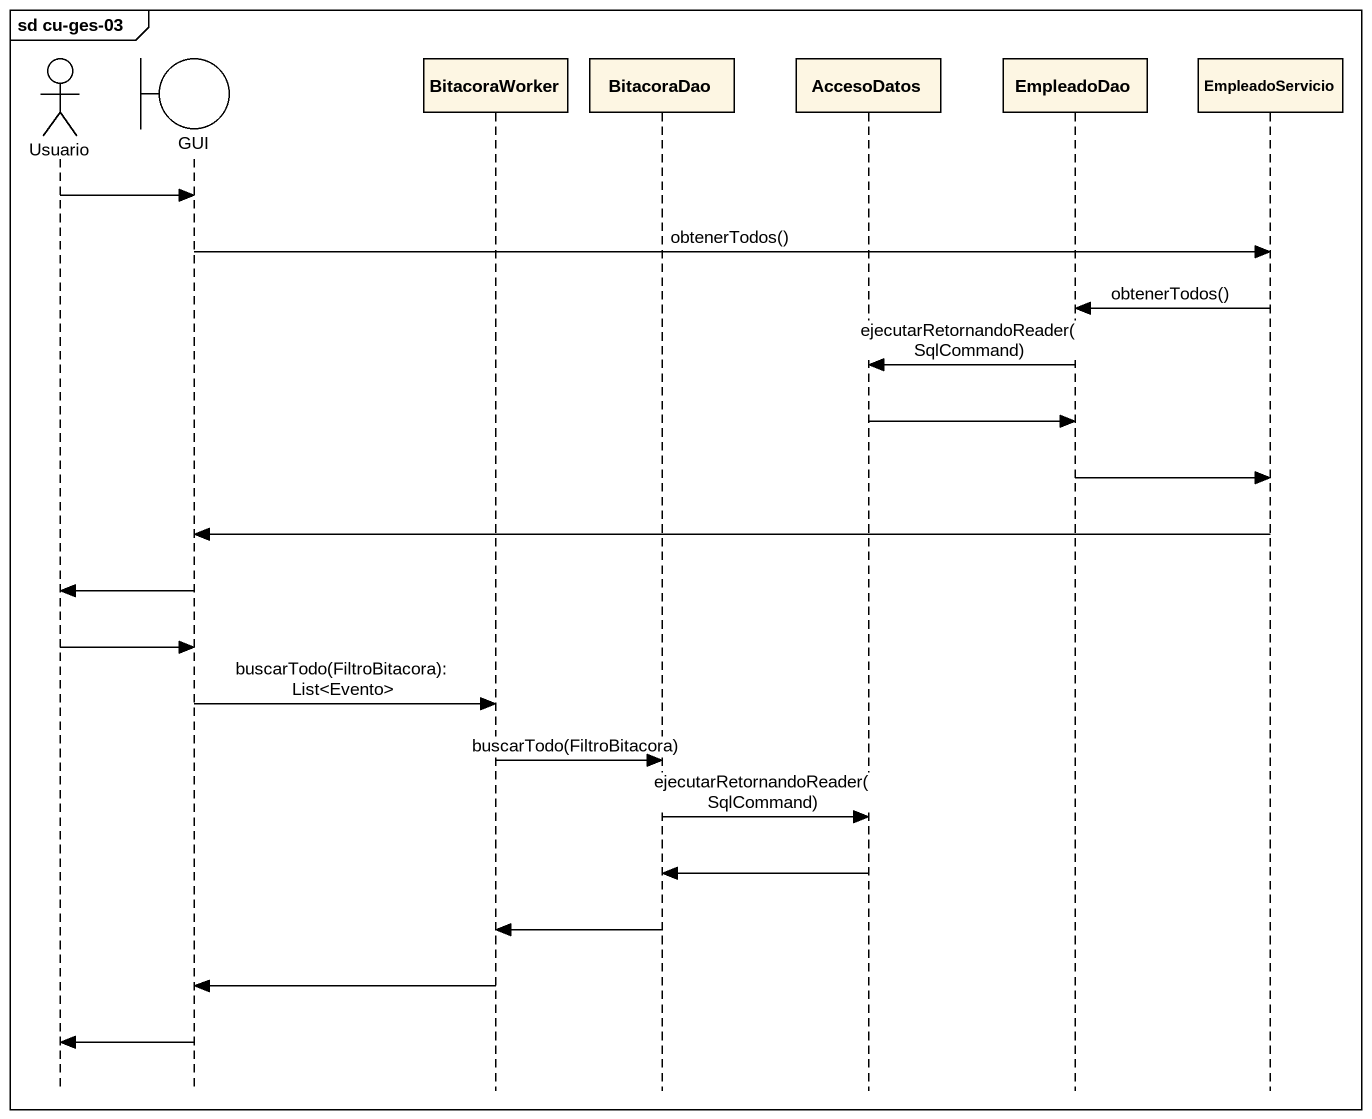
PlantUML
@startuml
mainframe sd cu-ges-03
hide footbox
actor Usuario
boundary GUI
participant BitacoraWorker
participant BitacoraDao
participant AccesoDatos
participant EmpleadoDao
participant EmpleadoServicio

Usuario -> GUI
GUI -> EmpleadoServicio : obtenerTodos()
EmpleadoServicio -> EmpleadoDao : obtenerTodos()
EmpleadoDao -> AccesoDatos : ejecutarRetornandoReader(SqlCommand)
AccesoDatos -> EmpleadoDao
EmpleadoDao -> EmpleadoServicio
EmpleadoServicio -> GUI
GUI -> Usuario
Usuario -> GUI
GUI -> BitacoraWorker : buscarTodo(FiltroBitacora): List<Evento>
BitacoraWorker -> BitacoraDao : buscarTodo(FiltroBitacora)
BitacoraDao -> AccesoDatos : ejecutarRetornandoReader(SqlCommand)
AccesoDatos -> BitacoraDao
BitacoraDao -> BitacoraWorker
BitacoraWorker -> GUI
GUI -> Usuario
@enduml
